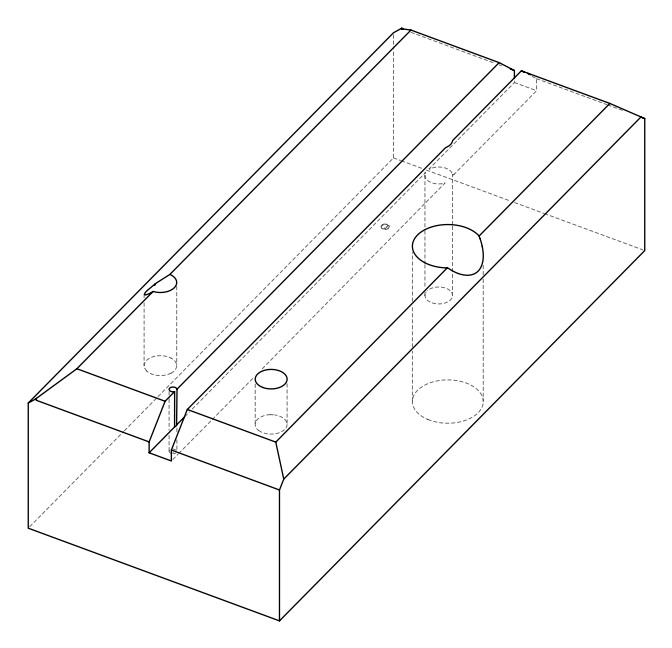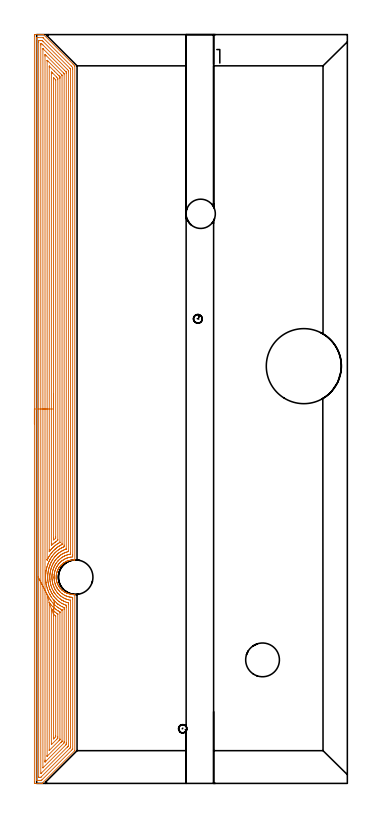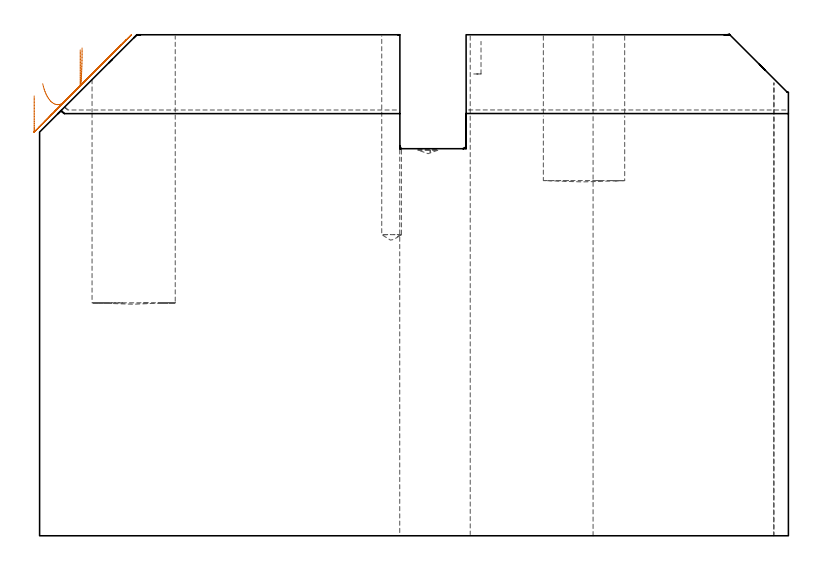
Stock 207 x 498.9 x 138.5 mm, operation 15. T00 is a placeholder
(PLAN: 19 operations, 10 tool changes, 103.5 min)
(1 INDEXABLE_INSERT_DRILL_THROUGH_HOLE_FROM_SOLID | STEP1HOLE | NXT0302_038 | 0.57 min | 271814 mm3)
(2 INDEXABLE_INSERT_DRILL_BLIND_HOLE_FROM_SOLID | STEP1POCKET | NXT0302_017 | 0.31 min | 30785 mm3)
(3 INDEXABLE_INSERT_DRILL_BLIND_HOLE_FROM_SOLID_1 | STEP1POCKET_1 | NXT0302_016 | 0.17 min | 16056 mm3)
(4 SPOT_DRILL | STEP1HOLE_1 | NXT0321_9005460120000 | 0.05 min | 185 mm3)
(5 SPOT_DRILL_1 | STEP1POCKET_2 | NXT0321_9005460120000 | 0.03 min | 7 mm3)
(6 SPOT_DRILL_2 | STEP1POCKET_3 | NXT0321_9005460120000 | 0.03 min | 3420 mm3)
(7 DRILL_BLIND_HOLE_INTO_CENTER | STEP1HOLE_1 | UGT0301_198 | 0.06 min | 396 mm3)
(8 GUN_DRILL_THROUGH_HOLE | STEP1HOLE_1 | UGT0307_003 | 0.66 min | 4851 mm3)
(9 SPADE_DRILL_TO_ENLARGE_THROUGH_HOLE | STEP1HOLE_1 | UGT0306_010 | 0.59 min | 35844 mm3)
(10 DRILL_BLIND_HOLE_INTO_CENTER_1 | STEP1POCKET_2 | UGT0301_450 | 0.24 min | 1316 mm3)
(11 DRILL_BLIND_HOLE_INTO_CENTER_2 | STEP1POCKET_3 | NXT0301_029 | 0.02 min | 24 mm3)
(12 AREA_MILL | FG_CHAMFER_SURFACE | UGT0205_001 | 5.73 min | 25048 mm3)
(13 AREA_MILL_1 | FG_CHAMFER_SURFACE_1 | UGT0205_001 | 5.6 min | 22703 mm3)
(14 AREA_MILL_2 | FG_CHAMFER_SURFACE_2 | UGT0205_001 | 22.29 min | 63310 mm3)
(15 AREA_MILL_3 | FG_CHAMFER_SURFACE_3 | UGT0205_001 | 38.56 min | 171411 mm3)
(16 AREA_MILL_4 | FG_CHAMFER_SURFACE_4 | UGT0205_001 | 5.69 min | 20965 mm3)
(17 AREA_MILL_5 | FG_CHAMFER_SURFACE_5 | UGT0205_001 | 5.57 min | 18939 mm3)
(18 MILL_RECTANGULAR_SLOT | SLOT_RECTANGULAR | UGT0201_008 | Follow Part, ap 4, ae 75% | 13.01 min | 207088 mm3)
(19 MILL_RECTANGULAR_SLOT_1 | SLOT_RECTANGULAR_1 | UGT0201_008 | Follow Part, ap 4, ae 75% | 4.32 min | 61047 mm3)
(TOOL NXT0302_038 | Index. Insert Drill 50mm [880-D5000L50-04] | D50 PA176 FL200 Z2)
(TOOL NXT0302_017 | Index. Insert Drill 23mm [880-D2300L25-05] | D23 PA176 FL115 Z2)
(TOOL NXT0302_016 | Index. Insert Drill 22.5mm [880-D2250L25-03] | D22.5 PA176 FL68 Z2)
(TOOL NXT0321_9005460120000 | NC Spot Drill, 142deg, 12mm, Carbide, Uncoated | D12 PA142 FL30 Z2)
(TOOL UGT0301_198 | Twist Drill 7.9 mm | D7.9 PA118 FL73 Z2)
(TOOL UGT0307_003 | Gun Drill 7 mm | D7 PA130 FL24 Z1)
(TOOL UGT0306_010 | Spade Drill 19.5mm | D19.5 PA132 FL10 Z2)
(TOOL UGT0301_450 | Carbide Drill 5.5 mm | D5.5 PA118 FL57 Z2)
(TOOL NXT0301_029 | Carbide Drill 5.8mm [860.1-0580-017A1-MM 2214] | D5.8 PA140 FL28 Z2)
(TOOL UGT0205_001 | Chamfer Mill 20 x 3 x 45 deg. | D20 FL50 Z2)
(TOOL UGT0201_008 | End Mill 16 mm | D16 FL32 Z4)
(OP 15 AREA_MILL_3)
G17 G21 G94 G90
T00 M6
G54
G17 G0 G90 X-1.5 Y239.45 S1061 M3
G43 Z148.5 H0
Z121.6
G94 G1 Y239.488 Z120.728 F250.
Y239.602 Z119.864
Y239.791 Z119.012
Y240.053 Z118.18
Y240.387 Z117.374
Y240.79 Z116.6
Y241.258 Z115.864
Y241.79 Z115.172
Y242.379 Z114.529
Y243.022 Z113.94
Y243.714 Z113.408
Y244.45 Z112.94
Y245.224 Z112.537
Y246.03 Z112.203
Y246.862 Z111.941
Y247.714 Z111.752
Y248.578 Z111.638
Y249.45 Z111.6
Y497.948
X-1.499 Y498.28 Z111.601
X-1.493 Y498.835 Z111.604
X-1.491 Y498.892 Z111.605
X-0.942 Y498.9 Z112.155
X1.726 Z114.82
X2.271 Z115.367
X2.615 Z115.71
X3.16 Z116.256
X3.504 Z116.598
X4.321 Z117.42
X4.393 Z117.491
X4.59 Y498.899 Z117.688
X4.625 Y498.876 Z117.724
X24.218 Y479.283 Z137.317
X24.876 Y478.624 Z137.975
X25.163 Y478.337 Z138.263
X25.401 Y478.094 Z138.484
X25.4 Y477.731 Z138.5
Y148.935
X25.395 Y148.874 Z138.491
X25.374 Y148.866 Z138.47
X24.965 Y148.886 Z138.063
X24.52 Y148.891 Z137.619
X23.635 Y148.856 Z136.733
X22.752 Y148.754 Z135.844
X22.596 Y148.723 Z135.687
X22.174 Y148.641 Z135.268
X21.864 Y148.581 Z134.961
X20.978 Y148.335 Z134.076
X20.396 Y148.134 Z133.494
X20.242 Y148.08 Z133.34
X20.149 Y148.042 Z133.248
X20.093 Y148.018 Z133.191
X19.952 Y147.954 Z133.047
X19.854 Y147.91 Z132.952
X19.647 Y147.818 Z132.746
X19.532 Y147.76 Z132.632
X19.206 Y147.598 Z132.306
X18.618 Y147.27 Z131.714
X18.468 Y147.187 Z131.566
X18.321 Y147.094 Z131.42
X18.174 Y146.993 Z131.27
X17.962 Y146.85 Z131.061
X17.874 Y146.791 Z130.974
X17.436 Y146.47 Z130.534
X17.285 Y146.348 Z130.382
X17.217 Y146.294 Z130.315
X17.173 Y146.255 Z130.27
X16.84 Y145.958 Z129.94
X16.674 Y145.808 Z129.77
X16.55 Y145.698 Z129.648
X16.324 Y145.476 Z129.423
X16.247 Y145.401 Z129.347
X15.811 Y144.914 Z128.908
X15.665 Y144.753 Z128.763
X15.464 Y144.508 Z128.562
X15.138 Y144.066 Z128.236
X15.062 Y143.955 Z128.159
X14.827 Y143.615 Z127.926
X14.779 Y143.539 Z127.877
X14.721 Y143.439 Z127.819
X14.54 Y143.133 Z127.637
X14.368 Y142.823 Z127.467
X14.312 Y142.722 Z127.411
X14.096 Y142.281 Z127.195
X13.893 Y141.836 Z126.993
X13.874 Y141.787 Z126.974
X13.72 Y141.384 Z126.819
X13.564 Y140.935 Z126.663
X13.506 Y140.74 Z126.604
X13.453 Y140.564 Z126.551
X13.432 Y140.49 Z126.528
X13.316 Y140.042 Z126.411
X13.219 Y139.596 Z126.317
X13.198 Y139.473 Z126.295
X13.144 Y139.149 Z126.236
X13.139 Y139.107 Z126.229
X13.083 Y138.703 Z126.177
X13.067 Y138.541 Z126.162
X13.041 Y138.256 Z126.133
X13.039 Y138.213 Z126.13
X13.007 Y137.749 Z126.107
X13.005 Y137.363 Z126.102
X13.008 Y137.051 Z126.106
X13.03 Y136.753 Z126.119
X13.04 Y136.554 Z126.136
X13.045 Y136.47 Z126.141
X13.05 Y136.427 Z126.145
X13.089 Y136.023 Z126.187
X13.112 Y135.858 Z126.21
X13.152 Y135.577 Z126.25
X13.172 Y135.464 Z126.27
X13.235 Y135.129 Z126.329
X13.299 Y134.832 Z126.398
X13.334 Y134.684 Z126.429
X13.452 Y134.236 Z126.548
X13.588 Y133.79 Z126.686
X13.698 Y133.48 Z126.795
X13.736 Y133.376 Z126.832
X13.766 Y133.299 Z126.86
X13.813 Y133.171 Z126.912
X13.876 Y133.008 Z126.975
X13.894 Y132.964 Z126.992
X13.923 Y132.897 Z127.019
X13.944 Y132.853 Z127.039
X14.092 Y132.528 Z127.191
X14.129 Y132.448 Z127.227
X14.351 Y132.004 Z127.448
X14.376 Y131.959 Z127.473
X14.559 Y131.631 Z127.658
X14.778 Y131.262 Z127.878
X14.874 Y131.111 Z127.974
X15.043 Y130.871 Z128.142
X15.191 Y130.66 Z128.29
X15.523 Y130.218 Z128.622
X15.561 Y130.172 Z128.659
X15.664 Y130.044 Z128.763
X15.897 Y129.78 Z128.997
X15.985 Y129.68 Z129.085
X16.316 Y129.325 Z129.416
X16.55 Y129.097 Z129.649
X16.819 Y128.853 Z129.919
X16.923 Y128.759 Z130.023
X17.012 Y128.683 Z130.111
X17.151 Y128.564 Z130.251
X17.285 Y128.451 Z130.381
X17.307 Y128.432 Z130.404
X17.365 Y128.385 Z130.463
X17.436 Y128.329 Z130.534
X17.874 Y128.009 Z130.973
X18.321 Y127.707 Z131.42
X18.581 Y127.542 Z131.68
X18.586 Y127.538 Z131.685
X18.894 Y127.364 Z131.994
X19.206 Y127.197 Z132.306
X19.647 Y126.983 Z132.746
X19.952 Y126.847 Z133.051
X20.092 Y126.785 Z133.191
X20.434 Y126.645 Z133.531
X20.564 Y126.598 Z133.663
X20.705 Y126.548 Z133.803
X20.841 Y126.505 Z133.938
X20.978 Y126.461 Z134.076
X21.279 Y126.378 Z134.379
X21.863 Y126.219 Z134.963
X22.749 Y126.046 Z135.847
X23.636 Y125.944 Z136.732
X24.522 Y125.909 Z137.617
X24.636 Y125.912 Z137.732
X24.842 Y125.916 Z137.936
X25.286 Y125.926 Z138.386
X25.377 Y125.917 Z138.471
X25.396 Y125.912 Z138.49
X25.4 Y125.705 Z138.5
Y22.063
X25.399 Y21.806 Z138.484
X25.31 Y21.71 Z138.409
X3.8 Y0.198 Z116.896
X3.622 Y0.024 Z116.718
X3.592 Y0.003 Z116.688
X3.504 Y0.001 Z116.602
X3.468 Y0. Z116.567
X3.217 Z116.317
X2.414 Z115.513
X1.726 Z114.821
X0.492 Z113.59
X-0.942 Y0.001 Z112.154
X-1.159 Y0.003 Z111.937
X-1.491 Y0.008 Z111.605
X-1.493 Y0.065 Z111.604
X-1.498 Y0.62 Z111.602
X-1.5 Y1.181 Z111.6
Y249.45
X-0.086 Z113.014
Y495.6
X-0.084 Y496.493 Z113.016
X-0.083 Y496.524 Z113.017
X-0.053 Y496.89 Z113.047
X0.434 Y496.898 Z113.534
X0.836 Y496.899 Z113.936
X1.321 Y496.9 Z114.421
X3.99 Y496.898 Z117.09
X4.089 Y496.894 Z117.189
X4.138 Y496.89 Z117.238
X4.226 Y496.812 Z117.326
X4.393 Y496.654 Z117.493
X4.556 Y496.493 Z117.656
X23.064 Y477.986 Z136.164
X23.318 Y477.731 Z136.418
X23.953 Y477.086 Z137.053
X23.981 Y476.837 Z137.081
X23.983 Y476.806 Z137.083
X23.986 Y475.944 Z137.086
Y152.509
X23.985 Y151.615 Z137.085
X23.984 Y151.584 Z137.084
X23.953 Y150.879 Z137.053
X22.998 Y150.788 Z136.098
X22.49 Y150.722 Z135.59
X22.226 Y150.67 Z135.326
X22.174 Y150.66 Z135.274
X21.498 Y150.508 Z134.598
X21.285 Y150.453 Z134.385
X20.802 Y150.314 Z133.902
X20.396 Y150.185 Z133.496
X20.13 Y150.096 Z133.23
X19.865 Y149.998 Z132.965
X19.507 Y149.853 Z132.607
X19.49 Y149.846 Z132.59
X19.452 Y149.828 Z132.552
X18.893 Y149.552 Z131.993
X18.618 Y149.41 Z131.718
X18.312 Y149.243 Z131.412
X17.767 Y148.935 Z130.867
X17.744 Y148.92 Z130.844
X17.729 Y148.91 Z130.829
X17.22 Y148.553 Z130.32
X16.84 Y148.279 Z129.94
X16.705 Y148.177 Z129.805
X16.534 Y148.042 Z129.634
X16.223 Y147.768 Z129.323
X15.951 Y147.524 Z129.051
X15.756 Y147.344 Z128.856
X15.553 Y147.148 Z128.653
X15.313 Y146.895 Z128.413
X15.062 Y146.624 Z128.162
X14.888 Y146.429 Z127.988
X14.738 Y146.255 Z127.838
X14.486 Y145.94 Z127.586
X14.173 Y145.524 Z127.273
X14.105 Y145.43 Z127.205
X14.057 Y145.361 Z127.157
X13.748 Y144.895 Z126.848
X13.489 Y144.468 Z126.589
X13.414 Y144.337 Z126.514
X13.284 Y144.102 Z126.384
X13.104 Y143.754 Z126.204
X13.015 Y143.574 Z126.115
X12.817 Y143.15 Z125.917
X12.616 Y142.681 Z125.716
X12.395 Y142.098 Z125.495
X12.315 Y141.868 Z125.415
X12.289 Y141.787 Z125.389
X12.11 Y141.18 Z125.21
X12.036 Y140.894 Z125.136
X11.934 Y140.463 Z125.034
X11.839 Y140. Z124.939
X11.727 Y139.33 Z124.827
X11.71 Y139.21 Z124.81
X11.698 Y139.107 Z124.798
X11.68 Y138.931 Z124.78
X11.62 Y138.213 Z124.72
X11.613 Y138.105 Z124.713
X11.599 Y137.723 Z124.699
X11.59 Y137.32 Z124.69
Y137.271
X11.591 Y137.234 Z124.691
X11.608 Y136.826 Z124.708
X11.63 Y136.427 Z124.73
X11.64 Y136.291 Z124.74
X11.719 Y135.533 Z124.819
X11.733 Y135.419 Z124.833
X11.754 Y135.284 Z124.854
X11.868 Y134.64 Z124.968
X11.97 Y134.173 Z125.07
X12.077 Y133.746 Z125.177
X12.311 Y132.937 Z125.411
X12.339 Y132.853 Z125.439
X12.395 Y132.696 Z125.495
X12.678 Y131.959 Z125.778
X12.905 Y131.446 Z126.005
X13.094 Y131.066 Z126.194
X13.284 Y130.698 Z126.384
X13.47 Y130.359 Z126.57
X13.512 Y130.287 Z126.612
X13.581 Y130.172 Z126.681
X13.709 Y129.968 Z126.809
X14.173 Y129.272 Z127.273
X14.555 Y128.773 Z127.655
X14.876 Y128.385 Z127.976
X15.062 Y128.175 Z128.162
X15.716 Y127.492 Z128.816
X15.951 Y127.276 Z129.051
X16.733 Y126.598 Z129.833
X16.84 Y126.517 Z129.94
X17.147 Y126.29 Z130.247
X17.729 Y125.901 Z130.829
X18.033 Y125.705 Z131.133
X18.618 Y125.384 Z131.718
X19.259 Y125.06 Z132.359
X19.507 Y124.951 Z132.607
X19.83 Y124.811 Z132.93
X20.242 Y124.656 Z133.342
X20.396 Y124.603 Z133.496
X20.703 Y124.503 Z133.803
X21.285 Y124.35 Z134.385
X21.895 Y124.198 Z134.995
X22.174 Y124.145 Z135.274
X22.546 Y124.077 Z135.646
X22.966 Y124.016 Z136.066
X23.064 Y124.005 Z136.164
X23.491 Y123.964 Z136.591
X23.94 Y123.93 Z137.04
X23.953 Y123.927 Z137.053
X23.979 Y123.918 Z137.079
X23.981 Y123.89 Z137.081
X23.986 Y123.025 Z137.086
Y122.991
X23.985 Y22.956 Z137.085
Y22.924
X23.982 Y22.89 Z137.082
X23.976 Y22.838 Z137.076
X23.953 Y22.811 Z137.053
X23.583 Y22.435 Z136.683
X23.213 Y22.063 Z136.313
X3.504 Y2.355 Z116.604
X3.221 Y2.083 Z116.321
X3.138 Y2.01 Z116.238
X3.015 Y2.004 Z116.115
X2.615 Y2.001 Z115.715
X2.13 Y2. Z115.23
X1.241 Z114.341
X0.836 Y2.001 Z113.936
X0.349 Y2.003 Z113.449
X-0.053 Y2.01 Z113.047
X-0.083 Y2.407 Z113.017
X-0.084 Y2.438 Z113.016
X-0.086 Y3.3 Z113.014
Y249.45
X1.328 Z114.428
X1.329 Y493.813 Z114.429
X1.331 Y494.21 Z114.431
X1.336 Y494.706 Z114.436
X1.347 Y494.89 Z114.447
X1.536 Y494.897 Z114.636
X2.615 Y494.9 Z115.715
X3.312 Y494.899 Z116.412
X3.504 Y494.895 Z116.604
X3.694 Y494.89 Z116.794
X3.888 Y494.706 Z116.988
X4.393 Y494.207 Z117.493
X22.174 Y476.426 Z135.274
X22.414 Y476.183 Z135.514
X22.533 Y476.059 Z135.633
X22.56 Y476.029 Z135.66
X22.565 Y475.999 Z135.665
X22.567 Y475.944 Z135.667
X22.571 Y475.546 Z135.671
X22.572 Y454.604 Z135.672
X22.571 Y153.402 Z135.671
X22.57 Y153.004 Z135.67
X22.568 Y152.871 Z135.668
X22.565 Y152.766 Z135.665
X22.56 Y152.749 Z135.66
X22.545 Y152.744 Z135.645
X22.507 Y152.735 Z135.607
X22.174 Y152.675 Z135.274
X22.034 Y152.65 Z135.134
X21.285 Y152.494 Z134.385
X20.603 Y152.301 Z133.703
X20.396 Y152.237 Z133.496
X19.931 Y152.083 Z133.031
X19.507 Y151.933 Z132.607
X19.284 Y151.84 Z132.384
X18.774 Y151.615 Z131.874
X18.668 Y151.565 Z131.768
X18.618 Y151.54 Z131.718
X18.082 Y151.26 Z131.182
X17.729 Y151.067 Z130.829
X17.51 Y150.943 Z130.61
X17.135 Y150.722 Z130.235
X16.958 Y150.603 Z130.058
X16.84 Y150.521 Z129.94
X16.438 Y150.233 Z129.538
X15.951 Y149.876 Z129.051
X15.924 Y149.856 Z129.024
X15.891 Y149.828 Z128.991
X15.449 Y149.439 Z128.549
X15.062 Y149.091 Z128.162
X14.895 Y148.935 Z127.995
X14.537 Y148.569 Z127.637
X14.173 Y148.181 Z127.273
X14.107 Y148.108 Z127.207
X14.048 Y148.042 Z127.148
X13.699 Y147.624 Z126.799
X13.324 Y147.148 Z126.424
X13.307 Y147.125 Z126.407
X13.284 Y147.092 Z126.384
X12.943 Y146.597 Z126.043
X12.711 Y146.255 Z125.811
X12.589 Y146.059 Z125.689
X12.395 Y145.736 Z125.495
X12.259 Y145.497 Z125.359
X12.185 Y145.361 Z125.285
X11.952 Y144.912 Z125.052
X11.735 Y144.468 Z124.835
X11.662 Y144.311 Z124.762
X11.505 Y143.962 Z124.605
X11.392 Y143.688 Z124.492
X11.347 Y143.574 Z124.447
X11.151 Y143.037 Z124.251
X11.026 Y142.681 Z124.126
X10.929 Y142.366 Z124.029
X10.759 Y141.787 Z123.859
X10.728 Y141.675 Z123.828
X10.616 Y141.225 Z123.716
X10.557 Y140.954 Z123.657
X10.545 Y140.894 Z123.645
X10.42 Y140.197 Z123.52
X10.389 Y140. Z123.489
X10.305 Y139.42 Z123.405
X10.272 Y139.107 Z123.372
X10.231 Y138.601 Z123.331
X10.204 Y138.213 Z123.304
X10.185 Y137.753 Z123.285
X10.182 Y137.32 Z123.282
X10.192 Y136.853 Z123.292
X10.213 Y136.427 Z123.313
X10.253 Y135.898 Z123.353
X10.292 Y135.533 Z123.392
X10.371 Y134.886 Z123.471
X10.413 Y134.64 Z123.513
X10.566 Y133.797 Z123.666
X10.576 Y133.746 Z123.676
X10.616 Y133.566 Z123.716
X10.808 Y132.853 Z123.908
X10.884 Y132.584 Z123.984
X11.08 Y131.959 Z124.18
X11.345 Y131.227 Z124.445
X11.409 Y131.066 Z124.509
X11.505 Y130.835 Z124.605
X11.814 Y130.172 Z124.914
X12.118 Y129.557 Z125.218
X12.271 Y129.279 Z125.371
X12.395 Y129.064 Z125.495
X12.65 Y128.643 Z125.75
X12.822 Y128.385 Z125.922
X13.284 Y127.721 Z126.384
X13.453 Y127.492 Z126.553
X13.771 Y127.091 Z126.871
X14.173 Y126.608 Z127.273
X14.181 Y126.598 Z127.281
X14.349 Y126.422 Z127.449
X15.053 Y125.705 Z128.153
X15.062 Y125.697 Z128.162
X15.161 Y125.605 Z128.261
X15.951 Y124.933 Z129.051
X16.099 Y124.811 Z129.199
X16.84 Y124.288 Z129.94
X17.395 Y123.918 Z130.495
X17.729 Y123.726 Z130.829
X18.162 Y123.483 Z131.262
X18.618 Y123.264 Z131.718
X19.125 Y123.025 Z132.225
X19.507 Y122.868 Z132.607
X19.766 Y122.765 Z132.866
X20.396 Y122.557 Z133.496
X21.045 Y122.373 Z134.145
X21.285 Y122.317 Z134.385
X22.12 Y122.131 Z135.22
X22.563 Y122.047 Z135.663
X22.566 Y122.035 Z135.666
X22.569 Y122.01 Z135.669
X22.571 Y121.983 Z135.671
Y24.097
X22.57 Y23.973 Z135.67
X22.567 Y23.912 Z135.667
X22.565 Y23.885 Z135.665
X22.541 Y23.85 Z135.641
X22.36 Y23.663 Z135.46
X22.174 Y23.474 Z135.274
X21.916 Y23.216 Z135.016
X3.2 Y4.499 Z116.3
X2.893 Y4.193 Z115.993
X2.75 Y4.057 Z115.85
X2.705 Y4.017 Z115.805
X2.615 Y4.01 Z115.715
X1.917 Y4.001 Z115.017
X1.726 Y4.002 Z114.826
X1.533 Y4.005 Z114.633
X1.405 Y4.01 Z114.505
X1.335 Y4.021 Z114.435
X1.333 Y4.061 Z114.433
X1.331 Y4.193 Z114.431
X1.329 Y4.592 Z114.429
X1.328 Y249.45 Z114.428
X2.743 Z115.843
Y492.026
X2.748 Y492.786 Z115.848
X2.75 Y492.89 Z115.85
X2.852 Y492.893 Z115.952
X3.069 Y492.895 Z116.169
X3.177 Y492.893 Z116.277
X3.23 Y492.89 Z116.33
X3.294 Y492.845 Z116.394
X3.504 Y492.641 Z116.604
X4.125 Y492.026 Z117.225
X20.396 Y475.755 Z133.496
X21.095 Y475.05 Z134.195
X21.142 Y474.997 Z134.242
X21.15 Y474.953 Z134.25
X21.153 Y474.859 Z134.253
X21.156 Y474.668 Z134.256
X21.157 Y474.286 Z134.257
Y474.157
Y154.807
X21.155 Y154.616 Z134.255
X21.152 Y154.521 Z134.252
X21.151 Y154.503 Z134.251
X21.139 Y154.496 Z134.239
X21.101 Y154.481 Z134.201
X20.425 Y154.296 Z133.525
X20.403 Y154.29 Z133.503
X19.729 Y154.072 Z132.829
X19.507 Y153.995 Z132.607
X19.074 Y153.837 Z132.174
X18.618 Y153.641 Z131.718
X18.454 Y153.568 Z131.554
X18.1 Y153.402 Z131.2
X17.854 Y153.277 Z130.954
X17.729 Y153.211 Z130.829
X17.278 Y152.963 Z130.378
X16.84 Y152.715 Z129.94
X16.711 Y152.639 Z129.811
X16.499 Y152.509 Z129.599
X16.173 Y152.285 Z129.273
X15.951 Y152.129 Z129.051
X15.655 Y151.913 Z128.755
X15.255 Y151.615 Z128.355
X15.148 Y151.529 Z128.248
X15.062 Y151.455 Z128.162
X14.673 Y151.112 Z127.773
X14.234 Y150.722 Z127.334
X14.202 Y150.692 Z127.302
X14.173 Y150.663 Z127.273
X13.76 Y150.243 Z126.86
X13.366 Y149.828 Z126.466
X13.327 Y149.785 Z126.427
X13.284 Y149.736 Z126.384
X12.917 Y149.304 Z126.017
X12.612 Y148.935 Z125.712
X12.517 Y148.812 Z125.617
X12.395 Y148.65 Z125.495
X12.14 Y148.297 Z125.24
X11.961 Y148.042 Z125.061
X11.778 Y147.768 Z124.878
X11.505 Y147.348 Z124.605
X11.43 Y147.224 Z124.53
X11.385 Y147.148 Z124.485
X11.109 Y146.653 Z124.209
X10.893 Y146.255 Z123.993
X10.799 Y146.072 Z123.899
X10.616 Y145.704 Z123.716
X10.507 Y145.471 Z123.607
X10.457 Y145.361 Z123.557
X10.238 Y144.848 Z123.338
X10.085 Y144.468 Z123.185
X9.986 Y144.207 Z123.086
X9.754 Y143.574 Z122.854
X9.747 Y143.554 Z122.847
X9.727 Y143.494 Z122.827
X9.543 Y142.866 Z122.643
X9.491 Y142.681 Z122.591
X9.355 Y142.162 Z122.455
X9.265 Y141.787 Z122.365
X9.188 Y141.435 Z122.288
X9.086 Y140.894 Z122.186
X9.049 Y140.682 Z122.149
X8.942 Y140. Z122.042
X8.929 Y139.909 Z122.029
X8.842 Y139.107 Z121.942
X8.838 Y139.066 Z121.938
X8.785 Y138.267 Z121.885
X8.783 Y138.213 Z121.883
X8.765 Y137.394 Z121.865
Y137.32
X8.788 Y136.477 Z121.888
X8.791 Y136.427 Z121.891
X8.838 Y135.711 Z121.938
X8.855 Y135.533 Z121.955
X8.857 Y135.514 Z121.957
X8.963 Y134.64 Z122.063
X8.983 Y134.494 Z122.083
X9.116 Y133.746 Z122.216
X9.182 Y133.401 Z122.282
X9.301 Y132.853 Z122.401
X9.461 Y132.227 Z122.561
X9.538 Y131.959 Z122.638
X9.727 Y131.323 Z122.827
X9.812 Y131.066 Z122.912
X9.856 Y130.936 Z122.956
X10.146 Y130.172 Z123.246
X10.456 Y129.44 Z123.556
X10.53 Y129.279 Z123.63
X10.616 Y129.098 Z123.716
X10.978 Y128.385 Z124.078
X11.435 Y127.563 Z124.535
X11.478 Y127.492 Z124.578
X11.505 Y127.448 Z124.605
X12.082 Y126.598 Z125.182
X12.395 Y126.158 Z125.495
X12.745 Y125.705 Z125.845
X13.284 Y125.065 Z126.384
X13.52 Y124.811 Z126.62
X14.173 Y124.149 Z127.273
X14.414 Y123.918 Z127.514
X15.062 Y123.36 Z128.162
X15.467 Y123.025 Z128.567
X15.747 Y122.82 Z128.847
X15.951 Y122.677 Z129.051
X16.749 Y122.131 Z129.849
X16.84 Y122.075 Z129.94
X16.978 Y121.992 Z130.078
X17.729 Y121.586 Z130.829
X17.96 Y121.469 Z131.06
X18.435 Y121.238 Z131.535
X18.618 Y121.154 Z131.718
X18.767 Y121.088 Z131.867
X19.507 Y120.802 Z132.607
X20.164 Y120.577 Z133.264
X20.396 Y120.513 Z133.496
X21.028 Y120.344 Z134.128
X21.13 Y120.312 Z134.23
X21.151 Y120.291 Z134.251
X21.153 Y120.248 Z134.253
X21.155 Y120.153 Z134.255
X21.157 Y119.962 Z134.257
Y119.579
Y25.254
X21.155 Y25.063 Z134.255
X21.153 Y24.968 Z134.253
X21.15 Y24.924 Z134.25
X21.135 Y24.895 Z134.235
X20.991 Y24.743 Z134.091
X20.694 Y24.444 Z133.794
X20.396 Y24.145 Z133.496
X2.981 Y6.73 Z116.081
X2.868 Y6.619 Z115.968
X2.756 Y6.514 Z115.856
X2.751 Y6.51 Z115.851
X2.749 Y6.525 Z115.849
X2.745 Y6.598 Z115.845
X2.743 Y6.745 Z115.843
Y249.45
X4.157 Z117.257
Y489.464
X4.158 Y489.49 Z117.258
X4.16 Y489.514 Z117.26
X4.162 Y489.526 Z117.262
X4.191 Y489.5 Z117.291
X4.356 Y489.346 Z117.456
X18.618 Y475.084 Z131.718
X19.507 Y474.193 Z132.607
X19.541 Y474.157 Z132.641
X19.736 Y473.927 Z132.836
X19.741 Y473.263 Z132.841
X19.742 Y473.027 Z132.842
X19.743 Y156.411 Z132.843
X19.741 Y156.247 Z132.841
X19.738 Y156.166 Z132.838
X19.737 Y156.15 Z132.837
X19.72 Y156.134 Z132.82
X19.588 Y156.083 Z132.688
X19.527 Y156.063 Z132.627
X19.507 Y156.056 Z132.607
X18.871 Y155.828 Z131.971
X18.618 Y155.731 Z131.718
X18.242 Y155.567 Z131.342
X17.729 Y155.334 Z130.829
X17.631 Y155.288 Z130.731
X17.433 Y155.189 Z130.533
X17.045 Y154.983 Z130.145
X16.84 Y154.87 Z129.94
X16.476 Y154.662 Z129.576
X15.951 Y154.354 Z129.051
X15.915 Y154.332 Z129.015
X15.859 Y154.296 Z128.959
X15.39 Y153.966 Z128.49
X15.062 Y153.732 Z128.162
X14.872 Y153.593 Z127.972
X14.62 Y153.402 Z127.72
X14.375 Y153.2 Z127.475
X14.173 Y153.028 Z127.273
X13.897 Y152.786 Z126.997
X13.586 Y152.509 Z126.686
X13.43 Y152.362 Z126.53
X13.284 Y152.22 Z126.384
X12.984 Y151.916 Z126.084
X12.693 Y151.615 Z125.793
X12.549 Y151.46 Z125.649
X12.395 Y151.287 Z125.495
X12.133 Y150.985 Z125.233
X11.91 Y150.722 Z125.01
X11.729 Y150.497 Z124.829
X11.505 Y150.211 Z124.605
X11.342 Y149.993 Z124.442
X11.223 Y149.828 Z124.323
X10.974 Y149.469 Z124.074
X10.616 Y148.947 Z123.716
X10.609 Y148.935 Z123.709
X10.278 Y148.381 Z123.378
X10.08 Y148.042 Z123.18
X9.954 Y147.814 Z123.054
X9.727 Y147.396 Z122.827
X9.643 Y147.233 Z122.743
X9.601 Y147.148 Z122.701
X9.357 Y146.627 Z122.457
X9.187 Y146.255 Z122.287
X9.082 Y146.01 Z122.182
X8.838 Y145.431 Z121.938
X8.819 Y145.381 Z121.919
X8.812 Y145.361 Z121.912
X8.585 Y144.723 Z121.685
X8.496 Y144.468 Z121.596
X8.365 Y144.05 Z121.465
X8.221 Y143.574 Z121.321
X8.161 Y143.361 Z121.261
X7.979 Y142.681 Z121.079
X7.973 Y142.656 Z121.073
X7.949 Y142.555 Z121.049
X7.815 Y141.923 Z120.915
X7.788 Y141.787 Z120.888
X7.677 Y141.168 Z120.777
X7.633 Y140.894 Z120.733
X7.559 Y140.393 Z120.659
X7.512 Y140. Z120.612
X7.469 Y139.589 Z120.569
X7.427 Y139.107 Z120.527
X7.403 Y138.762 Z120.503
X7.373 Y138.213 Z120.473
X7.364 Y137.908 Z120.464
X7.354 Y137.32 Z120.454
X7.36 Y137.019 Z120.46
X7.379 Y136.427 Z120.479
X7.398 Y136.087 Z120.498
X7.437 Y135.533 Z120.537
X7.477 Y135.114 Z120.577
X7.531 Y134.64 Z120.631
X7.598 Y134.099 Z120.698
X7.658 Y133.746 Z120.758
X7.787 Y133.015 Z120.887
X7.82 Y132.853 Z120.92
X7.949 Y132.24 Z121.049
X8.02 Y131.959 Z121.12
X8.046 Y131.862 Z121.146
X8.272 Y131.066 Z121.372
X8.409 Y130.603 Z121.509
X8.549 Y130.172 Z121.649
X8.838 Y129.373 Z121.938
X8.873 Y129.279 Z121.973
X8.896 Y129.221 Z121.996
X9.261 Y128.385 Z122.361
X9.64 Y127.579 Z122.74
X9.684 Y127.492 Z122.784
X9.727 Y127.409 Z122.827
X10.177 Y126.598 Z123.277
X10.336 Y126.318 Z123.436
X10.616 Y125.87 Z123.716
X10.724 Y125.705 Z123.824
X10.943 Y125.377 Z124.043
X11.345 Y124.811 Z124.445
X11.505 Y124.597 Z124.605
X12.051 Y123.918 Z125.151
X12.395 Y123.509 Z125.495
X12.85 Y123.025 Z125.95
X13.065 Y122.805 Z126.165
X13.284 Y122.59 Z126.384
X13.77 Y122.131 Z126.87
X14.173 Y121.784 Z127.273
X14.833 Y121.238 Z127.933
X15.062 Y121.071 Z128.162
X15.618 Y120.679 Z128.718
X15.951 Y120.454 Z129.051
X16.118 Y120.344 Z129.218
X16.84 Y119.931 Z129.94
X17.134 Y119.768 Z130.234
X17.707 Y119.473 Z130.807
X17.754 Y119.451 Z130.854
X18.348 Y119.187 Z131.448
X18.618 Y119.076 Z131.718
X19.234 Y118.831 Z132.334
X19.507 Y118.737 Z132.607
X19.641 Y118.69 Z132.741
X19.698 Y118.667 Z132.798
X19.73 Y118.653 Z132.83
X19.736 Y118.634 Z132.836
X19.739 Y118.557 Z132.839
X19.742 Y118.322 Z132.842
X19.743 Y117.664 Z132.843
Y117.427
Y27.187
X19.742 Y26.53 Z132.842
X19.74 Y26.296 Z132.84
X19.736 Y26.057 Z132.836
X19.725 Y25.935 Z132.825
X19.473 Y25.671 Z132.573
X4.321 Y10.52 Z117.421
X4.247 Y10.448 Z117.347
X4.209 Y10.417 Z117.309
X4.163 Y10.383 Z117.263
X4.16 Y10.448 Z117.26
X4.159 Y10.507 Z117.259
X4.157 Y10.684 Z117.257
Y249.45
X5.571 Z118.671
Y484.587
X5.572 Y484.878 Z118.672
X5.576 Y485.476 Z118.676
X5.58 Y485.661 Z118.68
X5.968 Y485.28 Z119.068
X6.171 Y485.08 Z119.271
X17.988 Y473.263 Z131.088
X18.249 Y472.995 Z131.349
X18.321 Y472.919 Z131.421
X18.323 Y472.886 Z131.423
X18.326 Y472.811 Z131.426
X18.328 Y472.661 Z131.428
X18.329 Y158.763 Z131.429
X18.327 Y158.162 Z131.427
X18.324 Y157.87 Z131.424
X18.322 Y157.726 Z131.422
X18.177 Y157.653 Z131.277
X18.021 Y157.576 Z131.121
X17.729 Y157.439 Z130.829
X17.416 Y157.291 Z130.516
X16.84 Y157.012 Z129.94
X16.816 Y157. Z129.916
X16.771 Y156.976 Z129.871
X16.241 Y156.684 Z129.341
X15.951 Y156.519 Z129.051
X15.677 Y156.358 Z128.777
X15.226 Y156.083 Z128.326
X15.128 Y156.017 Z128.228
X15.062 Y155.971 Z128.162
X14.607 Y155.646 Z127.707
X14.173 Y155.333 Z127.273
X14.09 Y155.272 Z127.19
X13.982 Y155.189 Z127.082
X13.601 Y154.871 Z126.701
X13.284 Y154.599 Z126.384
X12.94 Y154.296 Z126.04
X12.657 Y154.032 Z125.757
X12.395 Y153.781 Z125.495
X12.206 Y153.592 Z125.306
X12.021 Y153.402 Z125.121
X11.772 Y153.135 Z124.872
X11.505 Y152.843 Z124.605
X11.349 Y152.666 Z124.449
X11.214 Y152.509 Z124.314
X10.944 Y152.18 Z124.044
X10.616 Y151.775 Z123.716
X10.547 Y151.685 Z123.647
X10.494 Y151.615 Z123.594
X10.174 Y151.167 Z123.274
X9.858 Y150.722 Z122.958
X9.805 Y150.644 Z122.905
X9.727 Y150.525 Z122.827
X9.458 Y150.099 Z122.558
X9.29 Y149.828 Z122.39
X9.122 Y149.543 Z122.222
X8.838 Y149.052 Z121.938
X8.797 Y148.977 Z121.897
X8.775 Y148.935 Z121.875
X8.494 Y148.388 Z121.594
X8.324 Y148.042 Z121.424
X8.203 Y147.787 Z121.303
X7.949 Y147.238 Z121.049
X7.922 Y147.176 Z121.022
X7.91 Y147.148 Z121.01
X7.665 Y146.54 Z120.765
X7.553 Y146.255 Z120.653
X7.419 Y145.894 Z120.519
X7.228 Y145.361 Z120.328
X7.185 Y145.235 Z120.285
X7.06 Y144.843 Z120.16
X6.974 Y144.554 Z120.074
X6.949 Y144.468 Z120.049
X6.782 Y143.853 Z119.882
X6.71 Y143.574 Z119.81
X6.603 Y143.14 Z119.703
X6.501 Y142.681 Z119.601
X6.444 Y142.406 Z119.544
X6.326 Y141.787 Z119.426
X6.302 Y141.655 Z119.402
X6.181 Y140.894 Z119.281
X6.171 Y140.827 Z119.271
X6.086 Y140.086 Z119.186
X6.077 Y140. Z119.177
X6.063 Y139.851 Z119.163
X6.013 Y139.266 Z119.113
X6.001 Y139.107 Z119.101
X5.987 Y138.883 Z119.087
X5.963 Y138.423 Z119.063
X5.955 Y138.213 Z119.055
X5.944 Y137.819 Z119.044
X5.939 Y137.553 Z119.039
Y137.32
X5.943 Y137.048 Z119.043
X5.952 Y136.647 Z119.052
X5.96 Y136.427 Z119.06
X5.973 Y136.163 Z119.073
X5.999 Y135.705 Z119.099
X6.013 Y135.533 Z119.113
X6.068 Y134.889 Z119.168
X6.083 Y134.728 Z119.183
X6.093 Y134.64 Z119.193
X6.171 Y133.976 Z119.271
X6.2 Y133.746 Z119.3
X6.205 Y133.712 Z119.305
X6.357 Y132.853 Z119.457
X6.4 Y132.623 Z119.5
X6.537 Y131.959 Z119.637
X6.644 Y131.484 Z119.744
X6.753 Y131.066 Z119.853
X6.971 Y130.262 Z120.071
X6.997 Y130.172 Z120.097
X7.06 Y129.967 Z120.16
X7.284 Y129.279 Z120.384
X7.408 Y128.929 Z120.508
X7.615 Y128.385 Z120.715
X7.949 Y127.57 Z121.049
X7.982 Y127.492 Z121.082
X8.008 Y127.433 Z121.108
X8.409 Y126.598 Z121.509
X8.551 Y126.31 Z121.651
X8.838 Y125.763 Z121.938
X8.87 Y125.705 Z121.97
X8.908 Y125.635 Z122.008
X9.232 Y125.07 Z122.332
X9.392 Y124.811 Z122.492
X9.727 Y124.294 Z122.827
X9.983 Y123.918 Z123.083
X10.616 Y123.026 Z123.716
X10.623 Y123.018 Z123.723
X11.348 Y122.131 Z124.448
X11.421 Y122.046 Z124.521
X11.505 Y121.952 Z124.605
X12.186 Y121.238 Z125.286
X12.395 Y121.03 Z125.495
X13.121 Y120.344 Z126.221
X13.284 Y120.204 Z126.384
X14.139 Y119.484 Z127.239
X14.173 Y119.459 Z127.273
X14.184 Y119.451 Z127.284
X15.062 Y118.846 Z128.162
X15.487 Y118.557 Z128.587
X15.951 Y118.283 Z129.051
X16.595 Y117.91 Z129.695
X16.84 Y117.786 Z129.94
X17.085 Y117.664 Z130.185
X17.729 Y117.368 Z130.829
X18.256 Y117.134 Z131.356
X18.301 Y117.11 Z131.401
X18.316 Y117.101 Z131.416
X18.322 Y117.068 Z131.422
X18.325 Y116.77 Z131.425
X18.328 Y116.168 Z131.428
X18.329 Y115.877 Z131.429
X18.328 Y27.715 Z131.428
X18.326 Y27.424 Z131.426
X18.322 Y27.123 Z131.422
X18.319 Y26.979 Z131.419
X17.806 Y26.453 Z130.906
X6.171 Y14.819 Z119.271
X5.772 Y14.423 Z118.872
X5.69 Y14.344 Z118.79
X5.578 Y14.24 Z118.678
X5.575 Y14.393 Z118.675
X5.572 Y14.623 Z118.672
X5.571 Y14.915 Z118.671
Y15.518
Y249.45
X6.985 Z120.085
X6.986 Y481.379 Z120.086
X6.987 Y481.455 Z120.087
X6.992 Y481.604 Z120.092
X7.004 Y481.788 Z120.104
X7.06 Y481.735 Z120.16
X7.497 Y481.304 Z120.597
X16.432 Y472.37 Z129.532
X16.84 Y471.955 Z129.94
X16.894 Y471.897 Z129.994
X16.908 Y471.701 Z130.008
X16.913 Y471.551 Z130.013
X16.914 Y471.476 Z130.014
Y159.582
X16.913 Y159.507 Z130.013
X16.908 Y159.357 Z130.008
X16.895 Y159.169 Z129.995
X16.84 Y159.138 Z129.94
X16.595 Y159.01 Z129.695
X16.116 Y158.763 Z129.216
X16.008 Y158.705 Z129.108
X15.951 Y158.673 Z129.051
X15.441 Y158.382 Z128.541
X15.062 Y158.16 Z128.162
X14.881 Y158.051 Z127.981
X14.592 Y157.87 Z127.692
X14.343 Y157.698 Z127.443
X14.173 Y157.578 Z127.273
X13.824 Y157.327 Z126.924
X13.343 Y156.976 Z126.443
X13.309 Y156.95 Z126.409
X13.284 Y156.93 Z126.384
X12.825 Y156.544 Z125.925
X12.395 Y156.176 Z125.495
X12.345 Y156.133 Z125.445
X12.289 Y156.083 Z125.389
X11.882 Y155.705 Z124.982
X11.505 Y155.345 Z124.605
X11.427 Y155.268 Z124.527
X11.35 Y155.189 Z124.45
X10.995 Y154.809 Z124.095
X10.616 Y154.402 Z123.716
X10.566 Y154.346 Z123.666
X10.523 Y154.296 Z123.623
X10.16 Y153.861 Z123.26
X9.78 Y153.402 Z122.88
X9.757 Y153.373 Z122.857
X9.727 Y153.334 Z122.827
X9.377 Y152.861 Z122.477
X9.119 Y152.509 Z122.219
X9.003 Y152.344 Z122.103
X8.838 Y152.104 Z121.938
X8.644 Y151.81 Z121.744
X8.518 Y151.615 Z121.618
X8.301 Y151.262 Z121.401
X7.971 Y150.722 Z121.071
X7.963 Y150.708 Z121.063
X7.949 Y150.684 Z121.049
X7.648 Y150.131 Z120.748
X7.486 Y149.828 Z120.586
X7.341 Y149.546 Z120.441
X7.037 Y148.935 Z120.137
X7.01 Y148.89 Z120.11
X6.992 Y148.86 Z120.092
X6.988 Y148.906 Z120.088
X6.986 Y148.935 Z120.086
Y148.978
X6.985 Y149.01 Z120.085
Y249.45
X8.4 Z121.5
Y477.278
X8.402 Y477.731 Z121.502
X8.404 Y477.907 Z121.504
X8.406 Y477.933 Z121.506
X8.468 Y477.875 Z121.568
X8.621 Y477.731 Z121.721
X11.75 Y474.603 Z124.85
X13.984 Y472.37 Z127.084
X14.877 Y471.476 Z127.977
X15.062 Y471.289 Z128.162
X15.411 Y470.93 Z128.511
X15.494 Y470.842 Z128.594
X15.496 Y470.73 Z128.596
X15.498 Y470.583 Z128.598
X15.5 Y470.142 Z128.6
Y469.689
Y160.776
X15.498 Y160.663 Z128.598
X15.496 Y160.608 Z128.596
X15.494 Y160.585 Z128.594
X15.452 Y160.55 Z128.552
X15.203 Y160.408 Z128.303
X15.062 Y160.326 Z128.162
X14.642 Y160.078 Z127.742
X14.173 Y159.795 Z127.273
X14.087 Y159.742 Z127.187
X13.955 Y159.657 Z127.055
X13.559 Y159.38 Z126.659
X13.284 Y159.184 Z126.384
X13.041 Y159.007 Z126.141
X12.71 Y158.763 Z125.81
X12.533 Y158.624 Z125.633
X12.395 Y158.51 Z125.495
X12.048 Y158.218 Z125.148
X11.641 Y157.87 Z124.741
X11.569 Y157.806 Z124.669
X11.505 Y157.748 Z124.605
X11.107 Y157.377 Z124.207
X10.685 Y156.976 Z123.785
X10.651 Y156.942 Z123.751
X10.616 Y156.906 Z123.716
X10.217 Y156.484 Z123.317
X9.84 Y156.083 Z122.94
X9.786 Y156.023 Z122.886
X9.727 Y155.956 Z122.827
X9.376 Y155.542 Z122.476
X9.079 Y155.189 Z122.179
X8.971 Y155.056 Z122.071
X8.838 Y154.89 Z121.938
X8.406 Y154.34 Z121.506
X8.402 Y154.588 Z121.502
X8.401 Y154.736 Z121.501
X8.4 Y155.189 Z121.5
Y155.63
Y249.45
X9.814 Z122.914
Y473.263
X9.821 Y474.063 Z122.921
X10.616 Y473.287 Z123.716
X10.641 Y473.263 Z123.741
X13.32 Y470.583 Z126.42
X14.079 Y469.783 Z127.179
X14.081 Y469.689 Z127.181
X14.086 Y468.883 Z127.186
Y162.424
X14.085 Y162.337 Z127.185
X14.079 Y161.94 Z127.179
X13.837 Y161.78 Z126.937
X13.284 Y161.421 Z126.384
X12.776 Y161.06 Z125.876
X12.395 Y160.787 Z125.495
X12.258 Y160.687 Z125.358
X12.074 Y160.55 Z125.174
X11.757 Y160.297 Z124.857
X11.505 Y160.091 Z124.605
X11.27 Y159.893 Z124.37
X10.996 Y159.657 Z124.096
X10.794 Y159.478 Z123.894
X10.616 Y159.316 Z123.716
X10.33 Y159.051 Z123.43
X10.026 Y158.763 Z123.126
X9.916 Y158.657 Z123.016
X9.873 Y158.617 Z122.973
X9.831 Y158.582 Z122.931
X9.821 Y158.575 Z122.921
X9.816 Y158.674 Z122.916
X9.815 Y158.763 Z122.915
X9.814 Y159.255 Z122.914
Y159.57
Y249.45
X11.228 Z124.328
Y470.061
X11.23 Y470.136 Z124.33
X11.232 Y470.184 Z124.332
X11.234 Y470.202 Z124.334
X11.245 Y470.197 Z124.345
X11.505 Y469.945 Z124.605
X11.764 Y469.689 Z124.864
X12.395 Y469.051 Z125.495
X12.64 Y468.796 Z125.74
X12.665 Y468.757 Z125.765
X12.668 Y468.726 Z125.768
X12.67 Y468.656 Z125.77
X12.672 Y468.518 Z125.772
X12.671 Y164.124 Z125.771
X12.67 Y163.847 Z125.77
X12.665 Y163.23 Z125.765
X12.51 Y163.115 Z125.61
X12.395 Y163.031 Z125.495
X11.245 Y162.2 Z124.345
X11.235 Y162.337 Z124.335
X11.231 Y162.466 Z124.331
X11.229 Y162.615 Z124.329
X11.228 Y163.23 Z124.328
Y163.509
Y249.45
Y250.322 Z124.366
Y251.186 Z124.48
Y252.038 Z124.669
Y252.87 Z124.931
Y253.676 Z125.265
Y254.45 Z125.668
Y255.186 Z126.136
Y255.878 Z126.668
Y256.521 Z127.257
Y257.11 Z127.9
Y257.642 Z128.592
Y258.11 Z129.328
Y258.513 Z130.102
Y258.847 Z130.908
Y259.109 Z131.74
Y259.298 Z132.591
Y259.412 Z133.456
Y259.45 Z134.328
G0 Z148.5
X0.857 Y137.724
Z124.974
G1 X1.042 Y137.369 Z124.199
X1.257 Y136.955 Z123.462
X1.502 Y136.486 Z122.768
X1.774 Y135.965 Z122.123
X2.07 Y135.397 Z121.532
X2.39 Y134.785 Z120.999
X2.729 Y134.134 Z120.528
X3.087 Y133.449 Z120.123
X3.459 Y132.735 Z119.786
X3.844 Y131.998 Z119.521
X4.237 Y131.243 Z119.33
X4.637 Y130.477 Z119.213
X5.04 Y129.704 Z119.173
X5.443 Y128.932 Z119.208
X5.844 Y128.164 Z119.319
X6.238 Y127.409 Z119.505
X6.623 Y126.67 Z119.765
X6.996 Y125.955 Z120.096
X7.06 Y125.833 Z120.16
X7.122 Y125.705 Z120.222
X7.181 Y125.583 Z120.281
X7.581 Y124.811 Z120.681
X7.949 Y124.129 Z121.049
X8.068 Y123.918 Z121.168
X8.236 Y123.63 Z121.336
X8.63 Y123.025 Z121.73
X8.838 Y122.716 Z121.938
X9.252 Y122.131 Z122.352
X9.727 Y121.482 Z122.827
X9.921 Y121.238 Z123.021
X10.616 Y120.391 Z123.716
X10.657 Y120.344 Z123.757
X11.505 Y119.459 Z124.605
X11.514 Y119.451 Z124.614
X12.395 Y118.627 Z125.495
X12.472 Y118.557 Z125.572
X13.284 Y117.887 Z126.384
X13.563 Y117.664 Z126.663
X14.173 Y117.235 Z127.273
X14.847 Y116.77 Z127.947
X15.062 Y116.638 Z128.162
X15.392 Y116.438 Z128.492
X15.951 Y116.129 Z129.051
X16.417 Y115.877 Z129.517
X16.84 Y115.666 Z129.94
X16.882 Y115.643 Z129.982
X16.901 Y115.631 Z130.001
X16.908 Y115.509 Z130.008
X16.913 Y115.209 Z130.013
X16.914 Y115.058 Z130.014
Y28.243
X16.912 Y28.167 Z130.012
X16.908 Y28.022 Z130.008
X16.84 Y27.948 Z129.94
X16.582 Y27.683 Z129.682
X16.326 Y27.424 Z129.426
X16.138 Y27.235 Z129.238
X7.225 Y18.323 Z120.325
X7.06 Y18.161 Z120.16
X7.003 Y18.108 Z120.103
X6.992 Y18.1 Z120.092
X6.989 Y18.164 Z120.089
X6.987 Y18.264 Z120.087
X6.986 Y18.414 Z120.086
X6.985 Y18.489 Z120.085
X6.986 Y125.705 Z120.086
X6.987 Y125.779 Z120.087
X6.996 Y125.955 Z120.096
X8.404 Y120.48 Z121.504
X8.411 Y120.475 Z121.511
X8.442 Y120.44 Z121.542
X8.516 Y120.344 Z121.616
X8.838 Y119.925 Z121.938
X9.223 Y119.451 Z122.323
X9.727 Y118.843 Z122.827
X9.992 Y118.557 Z123.092
X10.616 Y117.907 Z123.716
X10.737 Y117.785 Z123.837
X10.862 Y117.664 Z123.962
X11.505 Y117.067 Z124.605
X11.837 Y116.77 Z124.937
X12.395 Y116.307 Z125.495
X12.928 Y115.877 Z126.028
X13.284 Y115.624 Z126.384
X14.106 Y115.05 Z127.206
X14.173 Y115.005 Z127.273
X14.205 Y114.983 Z127.305
X15.062 Y114.474 Z128.162
X15.302 Y114.33 Z128.402
X15.48 Y114.222 Z128.58
X15.494 Y114.207 Z128.594
X15.496 Y114.191 Z128.596
X15.499 Y114.153 Z128.599
X15.5 Y114.09 Z128.6
Y113.649
Y29.664
X15.497 Y29.211 Z128.597
X15.495 Y29.101 Z128.595
X15.492 Y29.051 Z128.592
X15.459 Y29.015 Z128.559
X15.36 Y28.911 Z128.46
X15.062 Y28.609 Z128.162
X14.917 Y28.463 Z128.017
X8.516 Y22.063 Z121.616
X8.474 Y22.024 Z121.574
X8.446 Y22. Z121.546
X8.406 Y21.969 Z121.506
X8.403 Y22.018 Z121.503
X8.401 Y22.063 Z121.501
X8.4 Y22.165 Z121.5
Y22.504
Y120.344
X8.401 Y120.446 Z121.501
X8.403 Y120.478 Z121.503
X8.404 Y120.48 Z121.504
X9.829 Y116.228 Z122.929
X9.877 Y116.186 Z122.977
X9.926 Y116.14 Z123.026
X10.208 Y115.877 Z123.308
X10.616 Y115.502 Z123.716
X11.195 Y114.983 Z124.295
X11.505 Y114.725 Z124.605
X12.286 Y114.09 Z125.386
X12.395 Y114.011 Z125.495
X12.659 Y113.824 Z125.759
X13.284 Y113.394 Z126.384
X13.573 Y113.196 Z126.673
X13.761 Y113.078 Z126.861
X14.028 Y112.909 Z127.128
X14.08 Y112.874 Z127.18
X14.082 Y112.867 Z127.182
X14.085 Y112.843 Z127.185
X14.086 Y112.793 Z127.186
Y30.997
X14.081 Y30.196 Z127.181
X14.079 Y30.104 Z127.179
X13.689 Y29.697 Z126.789
X13.215 Y29.211 Z126.315
X9.96 Y25.957 Z123.06
X9.888 Y25.888 Z122.988
X9.839 Y25.844 Z122.939
X9.821 Y25.83 Z122.921
X9.814 Y26.53 Z122.914
Y115.789
X9.815 Y115.877 Z122.915
X9.821 Y116.185 Z122.921
X9.829 Y116.228 Z122.929
X11.234 Y112.607 Z124.334
X11.298 Y112.568 Z124.398
X11.65 Y112.303 Z124.75
X12.395 Y111.775 Z125.495
X12.61 Y111.621 Z125.71
X12.665 Y111.571 Z125.765
X12.668 Y111.502 Z125.768
X12.67 Y111.409 Z125.77
X12.672 Y111.131 Z125.772
X12.671 Y31.613 Z125.771
X12.668 Y31.305 Z125.768
X12.665 Y31.152 Z125.765
X12.661 Y31.119 Z125.761
X12.631 Y31.084 Z125.731
X12.551 Y30.997 Z125.651
X11.505 Y29.951 Z124.605
X11.429 Y29.876 Z124.529
X11.276 Y29.73 Z124.376
X11.237 Y29.695 Z124.337
X11.235 Y29.701 Z124.335
X11.232 Y29.746 Z124.332
X11.23 Y29.825 Z124.33
X11.228 Y30.104 Z124.328
Y30.383
Y111.688
X11.23 Y112.303 Z124.33
X11.232 Y112.577 Z124.332
X11.234 Y112.607 Z124.334
X11.28 Y113.474 Z124.418
X11.326 Y114.331 Z124.578
X11.371 Y115.17 Z124.812
X11.415 Y115.985 Z125.119
X11.457 Y116.771 Z125.495
X11.497 Y117.521 Z125.939
X11.535 Y118.23 Z126.446
X11.57 Y118.892 Z127.013
X11.603 Y119.502 Z127.636
X11.633 Y120.055 Z128.31
X11.659 Y120.548 Z129.029
X11.682 Y120.976 Z129.789
X11.701 Y121.337 Z130.583
X11.717 Y121.627 Z131.406
X11.728 Y121.844 Z132.251
X11.736 Y121.987 Z133.111
X11.74 Y122.054 Z133.981
X11.739 Y122.046 Z134.853
G0 Z148.5
M5
M2
